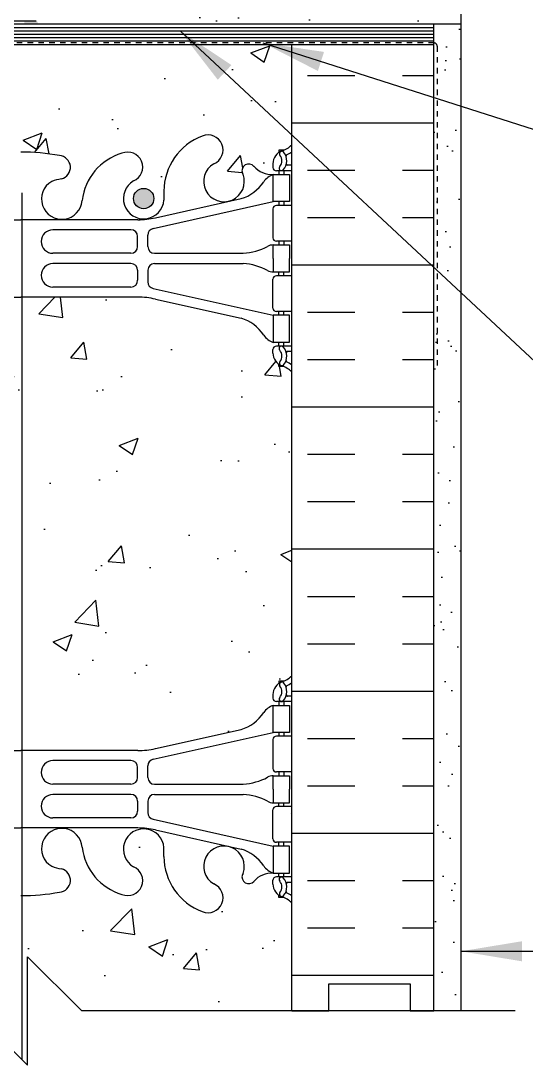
# Model space of a CAD drawing. Header units: inches. Extents: x 2782.4 to 2838.8, y 334.8 to 431.6.
# Drawn here: x 2810.46 to 2819.79, y 373.72 to 393.01 of the extents above; entities that cross this region are included whole.
import ezdxf

# ---------------------------------------------------------------- set-up
doc = ezdxf.new("R2010")
doc.units = ezdxf.units.IN
doc.header["$LTSCALE"] = 0.5
doc.header["$MEASUREMENT"] = 0
doc.linetypes.add('DASHED2', pattern=[0.375, 0.25, -0.125])
for name, color, linetype in [('HATCH', 12, 'CONTINUOUS'), ('line25', 2, 'CONTINUOUS'), ('LINE50', 5, 'CONTINUOUS'), ('LINE65', 3, 'CONTINUOUS'), ('LINE9', 9, 'CONTINUOUS'), ('TEXT', 4, 'CONTINUOUS'), ('Web_Edge', 9, 'CONTINUOUS')]:
    doc.layers.add(name, color=color, linetype=linetype)
doc.styles.add('DIM', font='romans.shx', dxfattribs={"width": 0.7})
doc.dimstyles.new('ext_12', dxfattribs={"dimscale": 12, "dimtxt": 0.09375, "dimasz": 0.09375, "dimexe": 0.09375, "dimexo": 0.0625, "dimgap": 0.0625, "dimtad": 1, "dimdec": 1, "dimzin": 3, "dimdsep": 46, "dimlunit": 4, "dimtxsty": 'DIM', "dimcen": 0.09, "dimdle": 0.09375, "dimclrt": 4, "dimadec": 0, "dimazin": 0, "dimtfac": 1, "dimtdec": 1, "dimtmove": 2, "dimatfit": 3, "dimfxl": 1, "dimfrac": 2, "dimtolj": 1, "dimtzin": 0, "dimarcsym": 0})

msp = doc.modelspace()

# ---------------------------------------------------------------- hatches: boundary and pattern name
at = {"layer": 'HATCH'}
h = msp.add_hatch(dxfattribs=at)
h.set_pattern_fill('AR-CONC', color=256, scale=0.5)
h.set_pattern_definition([(50, (0, 0), (3.586301, -0.3137607), [0.375, -4.125]), (355, (0, 0), (-0.6937567, 3.7609607), [0.3, -3.3]), (100.45144, (0.299, -0.026), (2.8925442, 3.4472), [0.318701, -3.5057106]), (46.1842, (0, 1), (5.3362067, -0.8275964), [0.5625, -6.1875]), (96.63564, (0.4447, 0.931), (4.67331, 4.870593), [0.478052, -5.258569]), (351.18416, (0, 1), (4.67331, 4.870593), [0.45, -4.95]), (21, (0.5, 0.75), (2.9845353, -2.0130945), [0.375, -4.125]), (326, (0.5, 0.75), (1.2165767, 3.62575), [0.3, -3.3]), (71.45144, (0.7487, 0.5822), (4.201112, 1.6126558), [0.318701, -3.5057106]), (37.5, (0, 0), (0.0607993, 1.66446927), [0, -3.26, 0, -3.35, 0, -3.3125]), (7.5, (0, 0), (1.3153477, 1.9720586), [0, -1.91, 0, -3.185, 0, -1.2625]), (327.5, (-1.115, 0), (2.6691122, -0.11277436), [0, -1.25, 0, -3.9, 0, -5.175]), (317.5, (-1.615, 0), (2.9159308, 0.500525), [0, -1.625, 0, -2.59, 0, -3.675])])
h.paths.add_polyline_path([(2810.583, 375.716), (2811.583, 374.716), (2815.458, 374.716), (2815.458, 376.716, 0.08841), (2815.312, 376.813), (2815.222, 376.813), (2815.222, 376.855, -0.249069), (2815.112, 377.062), (2815.112, 377.13, -0.414214), (2815.175, 377.192), (2815.222, 377.192), (2815.222, 377.262), (2815.117, 377.262, 0.23174), (2814.759, 377.111, -0.834375), (2814.548, 377.237), (2814.56, 377.258, 2.155404), (2814.021, 377.064, -1), (2813.807, 376.553, -0.311223), (2813.098, 377.569), (2813.099, 377.734, 1.661382), (2812.538, 377.381, -1), (2812.324, 376.87, -0.30095), (2811.588, 377.742, 1.661382), (2811.027, 377.389, 0.055617), (2811.206, 377.344, -0.843243), (2811.172, 376.911, -0.047544), (2810.458, 376.847, -0.047544), (2809.744, 376.911, -0.843243), (2809.71, 377.344, 0.055617), (2809.889, 377.389, 1.661382), (2809.328, 377.742, -0.30095), (2808.592, 376.87, -1), (2808.378, 377.381, 1.661382), (2807.817, 377.734), (2807.818, 377.569, -0.311223), (2807.109, 376.553, -1), (2806.895, 377.064, 2.155404), (2806.356, 377.258), (2806.368, 377.237, -0.834375), (2806.157, 377.111, 0.23174), (2805.799, 377.262), (2805.694, 377.262), (2805.694, 377.192), (2805.742, 377.192, -0.414214), (2805.804, 377.13), (2805.804, 377.062, -0.249069), (2805.694, 376.855), (2805.694, 376.813), (2805.604, 376.813, 0.088416), (2805.458, 376.716), (2805.458, 374.716), (2809.583, 374.716), (2810.583, 373.716)])
h.paths.add_polyline_path([(2815.458, 386.524, 0.08841), (2815.312, 386.621), (2815.222, 386.621), (2815.222, 386.663, -0.249069), (2815.112, 386.87), (2815.112, 386.937, -0.414214), (2815.175, 387), (2815.222, 387), (2815.222, 387.07), (2815.117, 387.07, -0.155529), (2814.941, 387.204, 0.180914), (2814.524, 387.515), (2812.943, 387.868, 0.054974), (2812.616, 387.904), (2810.458, 387.904), (2808.3, 387.904, 0.054974), (2807.973, 387.868), (2806.392, 387.515, 0.180914), (2805.975, 387.204, -0.155529), (2805.799, 387.07), (2805.694, 387.07), (2805.694, 387), (2805.742, 387, -0.414214), (2805.804, 386.937), (2805.804, 386.87, -0.249069), (2805.694, 386.663), (2805.694, 386.621), (2805.604, 386.621, 0.088416), (2805.458, 386.524), (2805.458, 380.908, 0.088416), (2805.604, 380.811), (2805.694, 380.811), (2805.694, 380.769, -0.249069), (2805.804, 380.562), (2805.804, 380.495, -0.414214), (2805.742, 380.432), (2805.694, 380.432), (2805.694, 380.362), (2805.799, 380.362, -0.155529), (2805.975, 380.228, 0.180914), (2806.392, 379.917), (2807.973, 379.564, 0.054974), (2808.3, 379.528), (2810.458, 379.528), (2812.616, 379.528, 0.054974), (2812.943, 379.564), (2814.524, 379.917, 0.180914), (2814.941, 380.228, -0.155529), (2815.117, 380.362), (2815.222, 380.362), (2815.222, 380.432), (2815.175, 380.432, -0.414214), (2815.112, 380.495), (2815.112, 380.562, -0.249069), (2815.222, 380.769), (2815.222, 380.811), (2815.312, 380.811, 0.08841), (2815.458, 380.908)])
h.paths.add_polyline_path([(2815.458, 392.571), (2805.507, 392.571, -0.171986), (2805.521, 392.531), (2805.521, 391.071, 0.414214), (2805.583, 391.008), (2807.563, 391.008, -0.015761), (2807.547, 391.008), (2805.583, 391.008, -0.414214), (2805.521, 391.071), (2805.521, 392.531, 0.171986), (2805.507, 392.571), (2805.458, 392.571), (2805.458, 390.716, 0.088416), (2805.604, 390.619), (2805.694, 390.619), (2805.694, 390.577, -0.249069), (2805.804, 390.37), (2805.804, 390.302, -0.414214), (2805.742, 390.24), (2805.694, 390.24), (2805.694, 390.17), (2805.799, 390.17, 0.23174), (2806.157, 390.321, -0.834375), (2806.368, 390.195), (2806.356, 390.174, 2.155404), (2806.895, 390.368, -1), (2807.109, 390.88, -0.311223), (2807.818, 389.864), (2807.817, 389.699, 1.661382), (2808.378, 390.051, -1), (2808.592, 390.562, -0.30095), (2809.328, 389.69, 1.661382), (2809.889, 390.043, 0.055617), (2809.71, 390.088, -0.843243), (2809.744, 390.521, -0.047544), (2810.458, 390.585, -0.047544), (2811.172, 390.521, -0.843243), (2811.206, 390.088, 0.055617), (2811.027, 390.043, 1.661382), (2811.588, 389.69, -0.30095), (2812.324, 390.562, -1), (2812.538, 390.051, 1.661382), (2813.099, 389.699), (2813.098, 389.864, -0.311223), (2813.807, 390.88, -1), (2814.021, 390.368, 2.155404), (2814.56, 390.174), (2814.548, 390.195, -0.834375), (2814.759, 390.321, 0.23174), (2815.117, 390.17), (2815.222, 390.17), (2815.222, 390.24), (2815.175, 390.24, -0.414214), (2815.112, 390.302), (2815.112, 390.37, -0.249069), (2815.222, 390.577), (2815.222, 390.619), (2815.312, 390.619, 0.08841), (2815.458, 390.716)])
h.paths.add_polyline_path([(2815.458, 414.624, 0.08841), (2815.312, 414.721), (2815.222, 414.721), (2815.222, 414.763, -0.249069), (2815.112, 414.97), (2815.112, 415.037, -0.414214), (2815.175, 415.1), (2815.222, 415.1), (2815.222, 415.17), (2815.117, 415.17, -0.155529), (2814.941, 415.304, 0.180914), (2814.524, 415.615), (2812.943, 415.968, 0.054974), (2812.616, 416.004), (2810.458, 416.004), (2808.3, 416.004, 0.054974), (2807.973, 415.968), (2806.392, 415.615, 0.180914), (2805.975, 415.304, -0.155529), (2805.799, 415.17), (2805.694, 415.17), (2805.694, 415.1), (2805.742, 415.1, -0.414214), (2805.804, 415.037), (2805.804, 414.97, -0.249069), (2805.694, 414.763), (2805.694, 414.721), (2805.604, 414.721, 0.088416), (2805.458, 414.624), (2805.458, 410.894), (2815.458, 410.894)])
h.paths.add_polyline_path([(2815.458, 424.432, 0.08841), (2815.312, 424.529), (2815.222, 424.529), (2815.222, 424.571, -0.249069), (2815.112, 424.778), (2815.112, 424.845, -0.414214), (2815.175, 424.908), (2815.222, 424.908), (2815.222, 424.978), (2815.117, 424.978, 0.23174), (2814.759, 424.827, -0.940447), (2814.561, 424.979, 2.135543), (2814.021, 424.779, -1), (2813.807, 424.268, -0.311223), (2813.098, 425.284), (2813.099, 425.449, 1.661382), (2812.538, 425.096, -1), (2812.324, 424.585, -0.307094), (2811.586, 425.481, 1.604516), (2811.027, 425.105, 0.055617), (2811.206, 425.059, -0.843243), (2811.172, 424.627, -0.047544), (2810.458, 424.562, -0.047544), (2809.744, 424.627, -0.843243), (2809.71, 425.059, 0.055617), (2809.889, 425.105, 1.604516), (2809.331, 425.481, -0.307094), (2808.592, 424.585, -1), (2808.378, 425.096, 1.661382), (2807.817, 425.449), (2807.818, 425.303, -0.316114), (2807.109, 424.268, -1), (2806.895, 424.779, 2.135543), (2806.355, 424.979, -0.940447), (2806.157, 424.827, 0.23174), (2805.799, 424.978), (2805.694, 424.978), (2805.694, 424.908), (2805.742, 424.908, -0.414214), (2805.804, 424.845), (2805.804, 424.778, -0.249069), (2805.694, 424.571), (2805.694, 424.529), (2805.604, 424.529, 0.088416), (2805.458, 424.432), (2805.458, 421.624), (2805.458, 418.816, 0.088416), (2805.604, 418.719), (2805.694, 418.719), (2805.694, 418.677, -0.249069), (2805.804, 418.47), (2805.804, 418.402, -0.414214), (2805.742, 418.34), (2805.694, 418.34), (2805.694, 418.27), (2805.799, 418.27, 0.23174), (2806.157, 418.421, -0.940447), (2806.355, 418.269, 2.135543), (2806.895, 418.469, -1), (2807.109, 418.98, -0.311223), (2807.818, 417.964), (2807.817, 417.799, 1.661382), (2808.378, 418.151, -1), (2808.592, 418.663, -0.307094), (2809.331, 417.767, 1.604516), (2809.889, 418.143, 0.055617), (2809.71, 418.189, -0.843243), (2809.744, 418.621, -0.047544), (2810.458, 418.686, -0.047544), (2811.172, 418.621, -0.843243), (2811.206, 418.189, 0.055617), (2811.027, 418.143, 1.604516), (2811.586, 417.767, -0.307094), (2812.324, 418.663, -1), (2812.538, 418.151, 1.661382), (2813.099, 417.799), (2813.098, 417.944, -0.316114), (2813.807, 418.98, -1), (2814.021, 418.469, 2.135543), (2814.561, 418.269, -0.940447), (2814.759, 418.421, 0.23174), (2815.117, 418.27), (2815.222, 418.27), (2815.222, 418.34), (2815.175, 418.34, -0.414214), (2815.112, 418.402), (2815.112, 418.47, -0.249069), (2815.222, 418.677), (2815.222, 418.719), (2815.312, 418.719, 0.08841), (2815.458, 418.816), (2815.458, 421.624)])
h = msp.add_hatch(dxfattribs=at)
h.set_pattern_fill('AR-SAND', color=256, scale=0.5)
h.set_pattern_definition([(37.5, (89.32, -130.1211), (-0.03149668, 0.96341188), [0, -0.76, 0, -0.85, 0, -0.8125]), (7.5, (89.32, -130.1211), (0.88488835, 1.41107303), [0, -0.41, 0, -0.685, 0, -0.2625]), (327.5, (88.705, -130.1211), (1.55707093, 0.00282953), [0, -0.25, 0, -0.9, 0, -1.175]), (317.5, (88.705, -130.1211), (1.5030633, 0.4388378), [0, -0.125, 0, -0.59, 0, -0.675])])
edge = h.paths.add_edge_path()
edge.add_line((2818.583, 393.446), (2813.708, 393.446))
edge.add_line((2813.708, 393.446), (2813.708, 392.946))
edge.add_arc((2813.771, 392.946), 0.0625, 90, 180, ccw=False)
edge.add_line((2813.771, 393.008), (2814.739, 393.008))
edge.add_line((2814.739, 393.008), (2814.739, 392.946))
edge.add_line((2814.739, 392.946), (2818.083, 392.946))
edge.add_line((2818.083, 392.946), (2818.083, 391.071))
edge.add_line((2818.083, 391.071), (2818.083, 374.716))
edge.add_line((2818.083, 374.716), (2818.583, 374.716))
edge.add_line((2818.583, 374.716), (2818.583, 393.446))
h = msp.add_hatch(color=7, dxfattribs=at)
h.dxf.hatch_style = 1
h.paths.add_polyline_path([(2810.739, 393.008), (2810.52, 393.008), (2810.52, 392.946), (2810.739, 392.946, 1)])
h.paths.add_polyline_path([(2810.27, 393.008), (2810.02, 393.008), (2810.02, 392.946), (2810.27, 392.946)])
h.paths.add_polyline_path([(2809.771, 393.008, 0.414214), (2809.708, 392.946), (2809.708, 392.944), (2809.708, 392.834), (2809.771, 392.834)])
h.paths.add_polyline_path([(2809.146, 392.697), (2808.896, 392.697), (2808.896, 392.634), (2809.146, 392.634)])
h.paths.add_polyline_path([(2808.646, 392.697), (2808.396, 392.697), (2808.396, 392.634), (2808.646, 392.634)])
h.paths.add_polyline_path([(2808.146, 392.697), (2807.896, 392.697), (2807.896, 392.634), (2808.146, 392.634)])
h.paths.add_polyline_path([(2807.646, 392.697), (2807.396, 392.697), (2807.396, 392.634), (2807.646, 392.634)])
h.paths.add_polyline_path([(2807.146, 392.697), (2806.896, 392.697), (2806.896, 392.634), (2807.146, 392.634)])
h.paths.add_polyline_path([(2806.646, 392.697), (2806.396, 392.697), (2806.396, 392.634), (2806.646, 392.634)])
h.paths.add_polyline_path([(2806.146, 392.697), (2805.896, 392.697), (2805.896, 392.634), (2806.146, 392.634)])
h.paths.add_polyline_path([(2805.646, 392.697), (2805.396, 392.697), (2805.396, 392.634), (2805.646, 392.634)])
edge = h.paths.add_edge_path()
edge.add_line((2805.173, 392.599), (2805.146, 392.654))
edge.add_ellipse((2805.024, 392.777), major_axis=(0.228, 0.062), ratio=0.681129, start_angle=-79.3965, end_angle=-68.7247, ccw=False)
edge.add_line((2805.107, 392.635), (2804.922, 392.543))
edge.add_line((2804.922, 392.543), (2804.95, 392.487))
edge.add_line((2804.95, 392.487), (2805.173, 392.599))
h.paths.add_polyline_path([(2809.396, 392.697), (2809.646, 392.697), (2809.646, 392.634), (2809.396, 392.634)])
h = msp.add_hatch(dxfattribs=at)
h.set_pattern_fill('INSUL', color=256, scale=7)
h.paths.add_polyline_path([(2805.458, 392.462), (2802.833, 391.149), (2802.833, 374.716), (2803.271, 374.716), (2803.271, 375.216), (2804.771, 375.216), (2804.771, 374.716), (2805.458, 374.716)])
h.paths.add_polyline_path([(2818.083, 392.571), (2815.458, 392.571), (2815.458, 374.716), (2816.146, 374.716), (2816.146, 375.216), (2817.646, 375.216), (2817.646, 374.716), (2818.083, 374.716)])
at = {"layer": 'LINE65'}
msp.add_hatch(color=256, dxfattribs=at).paths.add_polyline_path([(2812.912, 389.726, 1), (2812.537, 389.726, 1)])

# ---------------------------------------------------------------- linework, layer by layer
at = {"layer": 'HATCH'}
for p, q in [((2818.083, 392.883), (2809.771, 392.883)), ((2818.083, 392.821), (2809.771, 392.821)), ((2818.083, 392.758), (2809.771, 392.758)), ((2818.083, 392.696), (2809.771, 392.696)), ((2818.083, 392.633), (2809.771, 392.633)), ((2815.454, 384.692), (2815.454, 384.692)), ((2815.439, 378.36), (2815.439, 378.36))]:
    msp.add_line(p, q, dxfattribs=at)
at = {"layer": 'HATCH', "color": 4, "linetype": 'DASHED2', "ltscale": 0.5}
for p, q in [((2818.083, 392.602), (2808.771, 392.602)), ((2818.146, 392.539), (2818.146, 386.571))]:
    msp.add_line(p, q, dxfattribs=at)
msp.add_arc((2818.083, 392.539), 0.0625, 0, 90, dxfattribs=at)
at = {"layer": 'line25'}
msp.add_line((2815.458, 374.716), (2815.458, 392.571), dxfattribs=at)
at = {"layer": 'LINE50'}
msp.add_line((2818.083, 374.716), (2818.083, 392.571), dxfattribs=at)
msp.add_lwpolyline([(2815.458, 374.716), (2816.146, 374.716), (2816.146, 375.216), (2817.646, 375.216), (2817.646, 374.716), (2818.083, 374.716)], dxfattribs=at)
at = {"layer": 'LINE65'}
msp.add_line((2810.475, 389.833), (2810.475, 373.824), dxfattribs=at)
msp.add_circle((2812.725, 389.726), 0.188, dxfattribs=at)
at = {"layer": 'LINE9'}
for p, q in [((2818.583, 393.446), (2818.583, 374.716)), ((2818.583, 392.946), (2809.708, 392.946)), ((2818.083, 374.716), (2818.083, 392.946)), ((2805.458, 392.571), (2818.083, 392.571)), ((2810.583, 373.716), (2810.583, 375.716)), ((2810.583, 375.716), (2811.583, 374.716)), ((2810.583, 373.716), (2809.583, 374.716)), ((2819.583, 374.716), (2811.583, 374.716))]:
    msp.add_line(p, q, dxfattribs=at)
at = {"layer": 'LINE9', "ltscale": 0.5}
msp.add_line((2809.771, 393.008), (2810.739, 393.008), dxfattribs=at)
at = {"layer": 'Web_Edge'}
for p, q in [((2815.312, 390.619), (2815.222, 390.619)), ((2815.222, 390.619), (2815.222, 390.577)), ((2815.112, 390.37), (2815.112, 390.302)), ((2815.458, 390.34), (2815.38, 390.34)), ((2814.56, 390.174), (2814.548, 390.195)), ((2815.458, 390.24), (2815.175, 390.24)), ((2815.222, 390.24), (2815.222, 390.17)), ((2815.312, 390.24), (2815.312, 390.17)), ((2812.943, 389.372), (2814.524, 389.724)), ((2813.098, 389.864), (2813.099, 389.699)), ((2812.899, 389.173), (2815.117, 389.67)), ((2815.112, 389.537), (2815.112, 389.002)), ((2815.458, 389.6), (2815.175, 389.6)), ((2815.222, 389.67), (2815.222, 389.6)), ((2815.312, 389.67), (2815.312, 389.6)), ((2808.3, 389.335), (2810.458, 389.335)), ((2812.616, 389.335), (2810.458, 389.335)), ((2812.489, 389.149), (2811.05, 389.149)), ((2812.614, 388.84), (2812.614, 389.024)), ((2812.802, 388.839), (2812.802, 389.051)), ((2815.458, 388.94), (2815.175, 388.94)), ((2815.222, 388.94), (2815.222, 388.87)), ((2815.312, 388.94), (2815.312, 388.87)), ((2812.489, 388.715), (2811.05, 388.715)), ((2812.927, 388.714), (2814.564, 388.714)), ((2812.489, 388.525), (2811.05, 388.525)), ((2812.614, 388.4), (2812.614, 388.216)), ((2812.802, 388.401), (2812.802, 388.188)), ((2812.927, 388.526), (2814.564, 388.526)), ((2815.222, 388.3), (2815.222, 388.37)), ((2815.312, 388.3), (2815.312, 388.37)), ((2815.112, 387.702), (2815.112, 388.237)), ((2815.458, 388.3), (2815.175, 388.3)), ((2812.489, 388.091), (2811.05, 388.091)), ((2812.899, 388.066), (2815.117, 387.57)), ((2808.3, 387.904), (2810.458, 387.904)), ((2812.616, 387.904), (2810.458, 387.904)), ((2812.943, 387.868), (2814.524, 387.515)), ((2815.458, 387.64), (2815.175, 387.64)), ((2815.222, 387.57), (2815.222, 387.64)), ((2815.312, 387.57), (2815.312, 387.64)), ((2815.222, 387), (2815.222, 387.07)), ((2815.312, 387), (2815.312, 387.07)), ((2815.112, 386.87), (2815.112, 386.937)), ((2815.458, 387), (2815.175, 387)), ((2815.458, 386.9), (2815.38, 386.9)), ((2815.222, 386.621), (2815.222, 386.663)), ((2815.312, 386.621), (2815.222, 386.621)), ((2815.312, 380.811), (2815.222, 380.811)), ((2815.222, 380.811), (2815.222, 380.769)), ((2815.112, 380.562), (2815.112, 380.495)), ((2815.458, 380.532), (2815.38, 380.532)), ((2815.458, 380.432), (2815.175, 380.432)), ((2815.222, 380.432), (2815.222, 380.362)), ((2815.312, 380.432), (2815.312, 380.362)), ((2812.943, 379.564), (2814.524, 379.917)), ((2812.899, 379.366), (2815.117, 379.862)), ((2815.112, 379.73), (2815.112, 379.195)), ((2815.458, 379.792), (2815.175, 379.792)), ((2815.222, 379.862), (2815.222, 379.792)), ((2815.312, 379.862), (2815.312, 379.792)), ((2808.3, 379.528), (2810.458, 379.528)), ((2812.616, 379.528), (2810.458, 379.528)), ((2812.489, 379.341), (2811.05, 379.341)), ((2812.614, 379.032), (2812.614, 379.216)), ((2812.802, 379.031), (2812.802, 379.244)), ((2815.458, 379.132), (2815.175, 379.132)), ((2815.222, 379.132), (2815.222, 379.062)), ((2815.312, 379.132), (2815.312, 379.062)), ((2812.489, 378.907), (2811.05, 378.907)), ((2812.927, 378.906), (2814.564, 378.906)), ((2812.489, 378.717), (2811.05, 378.717)), ((2812.927, 378.718), (2814.564, 378.718)), ((2812.614, 378.592), (2812.614, 378.408)), ((2812.802, 378.593), (2812.802, 378.381)), ((2815.222, 378.492), (2815.222, 378.562)), ((2815.312, 378.492), (2815.312, 378.562)), ((2815.112, 377.895), (2815.112, 378.43)), ((2815.458, 378.492), (2815.175, 378.492)), ((2812.489, 378.283), (2811.05, 378.283)), ((2812.899, 378.259), (2815.117, 377.762)), ((2808.3, 378.097), (2810.458, 378.097)), ((2812.616, 378.097), (2810.458, 378.097)), ((2812.943, 378.061), (2814.524, 377.708)), ((2815.458, 377.832), (2815.175, 377.832)), ((2815.222, 377.762), (2815.222, 377.832)), ((2815.312, 377.762), (2815.312, 377.832)), ((2813.098, 377.569), (2813.099, 377.734)), ((2814.56, 377.258), (2814.548, 377.237)), ((2815.458, 377.192), (2815.175, 377.192)), ((2815.222, 377.192), (2815.222, 377.262)), ((2815.312, 377.192), (2815.312, 377.262)), ((2815.112, 377.062), (2815.112, 377.13)), ((2815.458, 377.092), (2815.38, 377.092)), ((2815.222, 376.813), (2815.222, 376.855)), ((2815.312, 376.813), (2815.222, 376.813))]:
    msp.add_line(p, q, dxfattribs=at)
for points in [[(2815.417, 389.67), (2815.117, 389.67), (2815.117, 390.17), (2815.417, 390.17)], [(2815.417, 387.57), (2815.117, 387.57), (2815.117, 387.07), (2815.417, 387.07)], [(2815.417, 379.862), (2815.117, 379.862), (2815.117, 380.362), (2815.417, 380.362)], [(2815.417, 377.762), (2815.117, 377.762), (2815.117, 377.262), (2815.417, 377.262)]]:
    msp.add_lwpolyline(points, close=True, dxfattribs=at)
for points in [[(2815.117, 388.62), (2815.117, 388.87), (2815.417, 388.87), (2815.417, 388.62)], [(2815.117, 388.62), (2815.117, 388.37), (2815.417, 388.37), (2815.417, 388.62)], [(2815.117, 378.812), (2815.117, 379.062), (2815.417, 379.062), (2815.417, 378.812)], [(2815.117, 378.812), (2815.117, 378.562), (2815.417, 378.562), (2815.417, 378.812)]]:
    msp.add_lwpolyline(points, dxfattribs=at)
for centre, radius, start, end in [((2814.19, 389.857), 1.092, 110.5175, 179.6668), ((2813.914, 390.624), 0.277, 292.68, 112.68), ((2815.112, 391.077), 0.5, 289.4712, 313.7878), ((2810.475, 386.808), 3.777, 79.3725, 90.2606), ((2811.152, 390.302), 0.22, 284.2604, 84.8165), ((2812.615, 389.57), 1.034, 106.3365, 173.3331), ((2812.431, 390.307), 0.277, 292.68, 112.68), ((2815.362, 390.37), 0.25, 109.4712, 180), ((2815.276, 390.555), 0.045, 40.8121, 218.552), ((2815.118, 390.424), 0.16, 317.5391, 39.9999), ((2815.118, 390.424), 0.25, 317.5391, 39.8855), ((2815.374, 390.514), 0.021, 116.0043, 196.536), ((2815.112, 391.077), 0.6, 294.9252, 305.2168), ((2814.208, 390.043), 0.375, 119.9315, 20.3757), ((2814.665, 390.239), 0.125, 41.0127, 200.3757), ((2815.092, 390.611), 0.441, 221.0127, 273.2024), ((2815.175, 390.302), 0.0625, 180, 270), ((2815.27, 390.286), 0.045, 137.5391, 317.5391), ((2815.38, 390.359), 0.0196, 164.5099, 270.5968), ((2815.239, 389.827), 0.364, 109.6613, 145.0225), ((2811.214, 389.718), 0.375, 119.9315, 355.7552), ((2811.321, 389.262), 0.834, 97.8937, 110.6271), ((2812.725, 389.726), 0.375, 119.9315, 355.7552), ((2814.316, 390.438), 0.743, 286.1893, 327.2081), ((2815.175, 389.537), 0.0625, 90, 180), ((2812.616, 390.835), 1.5, 270, 282.5865), ((2811.05, 388.932), 0.217, 90, 270), ((2812.489, 389.024), 0.125, 0, 90), ((2812.927, 389.051), 0.125, 102.6233, 180), ((2815.175, 389.002), 0.0625, 180, 270), ((2812.489, 388.84), 0.125, 270, 360), ((2812.927, 388.839), 0.125, 180, 270), ((2814.476, 389.881), 1.17, 274.3495, 297.3635), ((2815.121, 388.651), 0.219, 91.08, 119.5063), ((2811.05, 388.308), 0.217, 90, 270), ((2812.489, 388.4), 0.125, 0, 90), ((2812.927, 388.401), 0.125, 90, 180), ((2814.476, 387.359), 1.17, 62.6365, 85.6505), ((2815.121, 388.589), 0.219, 240.4937, 268.92), ((2812.489, 388.216), 0.125, 270, 0), ((2812.927, 388.188), 0.125, 180, 257.3767), ((2815.175, 388.237), 0.0625, 90, 180), ((2812.616, 386.404), 1.5, 77.4135, 90), ((2815.175, 387.702), 0.0625, 180, 270), ((2814.316, 386.801), 0.743, 32.7919, 73.8107), ((2815.239, 387.412), 0.364, 214.9775, 250.3387), ((2815.175, 386.937), 0.0625, 90, 180), ((2815.362, 386.87), 0.25, 180, 250.5288), ((2815.27, 386.954), 0.045, 42.4609, 222.4609), ((2815.118, 386.815), 0.16, 320.0001, 42.4609), ((2815.118, 386.815), 0.25, 320.1145, 42.4609), ((2815.38, 386.88), 0.0196, 89.4032, 195.4901), ((2815.276, 386.684), 0.045, 141.448, 319.1879), ((2815.112, 386.163), 0.5, 46.2122, 70.5288), ((2815.374, 386.726), 0.021, 163.464, 243.9957), ((2815.112, 386.163), 0.6, 54.7842, 65.0748), ((2815.112, 381.269), 0.5, 289.4712, 313.7878), ((2815.362, 380.562), 0.25, 109.4712, 180), ((2815.276, 380.748), 0.045, 40.8121, 218.552), ((2815.118, 380.617), 0.16, 317.5391, 39.9999), ((2815.118, 380.617), 0.25, 317.5391, 39.8855), ((2815.374, 380.706), 0.021, 116.0043, 196.536), ((2815.112, 381.269), 0.6, 294.9252, 305.2158), ((2815.175, 380.495), 0.0625, 180, 270), ((2815.27, 380.478), 0.045, 137.5391, 317.5391), ((2815.38, 380.552), 0.0196, 164.5099, 270.5968), ((2815.239, 380.02), 0.364, 109.6613, 145.0225), ((2814.316, 380.631), 0.743, 286.1893, 327.2081), ((2815.175, 379.73), 0.0625, 90, 180), ((2812.616, 381.028), 1.5, 270, 282.5865), ((2811.05, 379.124), 0.217, 90, 270), ((2812.489, 379.216), 0.125, 0, 90), ((2812.927, 379.244), 0.125, 102.6233, 180), ((2815.175, 379.195), 0.0625, 180, 270), ((2812.489, 379.032), 0.125, 270, 360), ((2812.927, 379.031), 0.125, 180, 270), ((2814.476, 380.073), 1.17, 274.3495, 297.3635), ((2815.121, 378.843), 0.219, 91.08, 119.5063), ((2811.05, 378.5), 0.217, 90, 270), ((2812.489, 378.592), 0.125, 0, 90), ((2812.927, 378.593), 0.125, 90, 180), ((2814.476, 377.551), 1.17, 62.6365, 85.6505), ((2815.121, 378.781), 0.219, 240.4937, 268.92), ((2812.489, 378.408), 0.125, 270, 0), ((2812.927, 378.381), 0.125, 180, 257.3767), ((2815.175, 378.43), 0.0625, 90, 180), ((2811.214, 377.714), 0.375, 4.2448, 240.0685), ((2812.725, 377.706), 0.375, 4.2448, 240.0685), ((2812.616, 376.597), 1.5, 77.4135, 90), ((2814.208, 377.389), 0.375, 339.6243, 240.0685), ((2815.175, 377.895), 0.0625, 180, 270), ((2812.615, 377.862), 1.034, 186.6669, 253.6635), ((2814.19, 377.575), 1.092, 180.3332, 249.4825), ((2814.316, 376.994), 0.743, 32.7919, 73.8107), ((2811.321, 378.17), 0.834, 249.3729, 262.1063), ((2812.431, 377.125), 0.277, 247.32, 67.32), ((2815.239, 377.605), 0.364, 214.9775, 250.3387), ((2811.152, 377.13), 0.22, 275.1835, 75.7396), ((2814.665, 377.193), 0.125, 159.6243, 318.9873), ((2815.092, 376.822), 0.441, 86.7976, 138.9873), ((2815.175, 377.13), 0.0625, 90, 180), ((2815.27, 377.146), 0.045, 42.4609, 222.4609), ((2815.118, 377.008), 0.25, 320.1145, 42.4609), ((2813.914, 376.808), 0.277, 247.32, 67.32), ((2815.362, 377.062), 0.25, 180, 250.5288), ((2815.118, 377.008), 0.16, 320.0001, 42.4609), ((2815.38, 377.073), 0.0196, 89.4032, 195.4901), ((2810.475, 380.624), 3.777, 269.7394, 280.6275), ((2815.276, 376.877), 0.045, 141.448, 319.1879), ((2815.112, 376.355), 0.5, 46.2122, 70.5288), ((2815.374, 376.918), 0.021, 163.464, 243.9957), ((2815.112, 376.355), 0.6, 54.7832, 65.0748)]:
    msp.add_arc(centre, radius, start, end, dxfattribs=at)
for points in [[(2812.614, 388.845), (2812.614, 389.019)], [(2812.614, 388.395), (2812.614, 388.221)], [(2812.614, 379.037), (2812.614, 379.211)], [(2812.614, 378.587), (2812.614, 378.413)]]:
    msp.add_open_spline(points, degree=1, dxfattribs=at)

# ---------------------------------------------------------------- leaders
at = {"layer": 'TEXT'}
for points in [[(2813.396, 392.824), (2822.255, 384.563), (2828.395, 384.563)], [(2814.927, 392.602), (2823.201, 389.953), (2825.57, 389.953)], [(2818.583, 375.819), (2827.416, 375.819)]]:
    msp.add_leader(points, dimstyle='ext_12', override={"dimgap": 0.0625, "dimtad": 0}, dxfattribs=at)

doc.saveas('drawing.dxf')
